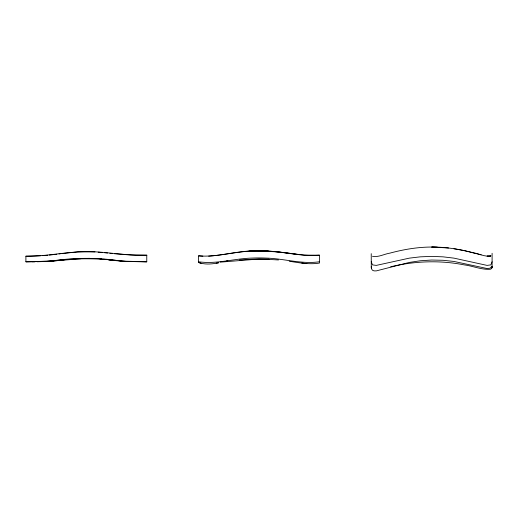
<?xml version="1.0" encoding="UTF-8"?>
<svg xmlns="http://www.w3.org/2000/svg" width="518" height="518" viewBox="0 0 518 518"><rect width="100%" height="100%" fill="white"/><g stroke="black" fill="none" stroke-linecap="round" stroke-linejoin="round"><path stroke-width="0.78" d="M390.676 266.77C414.724 261.014 439.95 260.094 464.245 264.886C472.895 265.961 481.351 269.826 490.138 269.295C491.472 269.017 492.23 267.67 492.1 266.369L492.1 253.283M492.048 267.288L491.815 268L492.1 266.369M492.1 261.765L490.857 264.879L487.088 265.404L453.988 258.139L443.007 256.837L431.669 256.378L420.325 256.837L409.343 258.139L376.243 265.404L372.474 264.879L371.231 261.765M491.815 266.401L490.138 268.175L487.088 268.525L453.988 261.46L443.007 260.282L431.669 260.03L420.325 260.768L409.343 262.419L376.243 270.901L374.067 270.875L372.474 270.241L371.516 268.81L371.231 266.576M372.474 256.3C378.354 257.517 384.207 254.014 389.912 253.127C403.528 249.482 417.54 247.06 431.669 247.047C445.778 246.944 459.803 249.249 473.426 252.823C479.131 253.645 484.997 257.148 490.857 255.879M490.138 256.138L490.857 255.898L487.088 256.145L489.264 256.255M216.194 263.241L218.713 262.73C212.108 264.167 205.063 264.795 198.569 262.509L201.088 263.241M319.431 261.765C301.593 264.4 283.987 258.566 266.194 258.1A153.84 153.84 0 0 0 251.806 258.094C234.013 258.566 216.407 264.4 198.569 261.765M53.937 254.603L56.825 254.228M67.728 259.363L57.627 260.567A195.422 195.422 0 0 1 51.606 261.072L25.9 261.765L25.9 256.138L40.572 255.737M58.994 253.949L60.515 253.755M62.037 253.561L77.7 251.89L94.969 251.903M226.489 260.962L227.81 260.807M47.779 255.244L42.185 255.639M49.333 255.089L52.441 254.778M239.484 259.945L259 258.909L278.516 259.945M80.938 258.728L51.606 261.137L25.9 261.765L34.674 261.83M289.219 261.221C299.158 262.82 309.363 264.724 319.431 263.073L319.431 255.147C299.158 256.947 279.286 250.233 259 250.867C241.997 250.194 225.498 255.044 208.637 256.145M220.26 262.147L253.962 259.434L269.075 259.117M83.094 258.579L89.569 258.32M114.394 253.742L130.607 254.785L146.769 255.024L146.769 261.784L128.483 261.545A183.864 183.864 0 0 1 120.947 260.988C97.954 258.087 74.709 258.016 51.722 261.053A217.981 217.981 0 0 1 44.179 261.538L37.27 261.765M319.431 255.193L304.325 255.128L279.144 252.059M299.41 254.688C279.616 251.657 259.453 249.365 239.484 252.175C225.919 253.794 212.309 257.09 198.569 255.847L198.569 262.529M44.205 261.467L31.986 261.739M25.9 256.261C46.167 256.429 66.071 251.845 86.305 251.58C106.54 251.58 126.502 255.937 146.769 255.607L137.743 255.439L146.769 255.607M248.925 251.068L268.615 251.1M437.36 247.138L431.669 247.06L448.569 247.986M259 250.841L278.367 251.994M198.569 255.847L202.881 256.145M306.844 263.565L301.806 263.105M98.174 252.182L102.175 252.531M104.539 252.745L107.582 253.056M109.868 253.289L112.153 253.522M99.307 258.735L101.515 258.968M111.04 260.127L108.521 259.822L115.041 260.567A195.422 195.422 0 0 0 121.057 261.072L146.769 261.765L128.483 261.525A220.953 220.953 0 0 1 120.947 261.033C97.999 257.433 74.676 257.517 51.722 260.988A183.864 183.864 0 0 1 44.179 261.545M100.408 258.786L101.515 258.922M103.781 259.233L107.304 259.673L104.934 259.363M453.988 248.711L464.245 250.608L481.157 254.85M371.516 268.227L371.289 267.424M371.231 253.658L371.289 267.806"/></g></svg>
